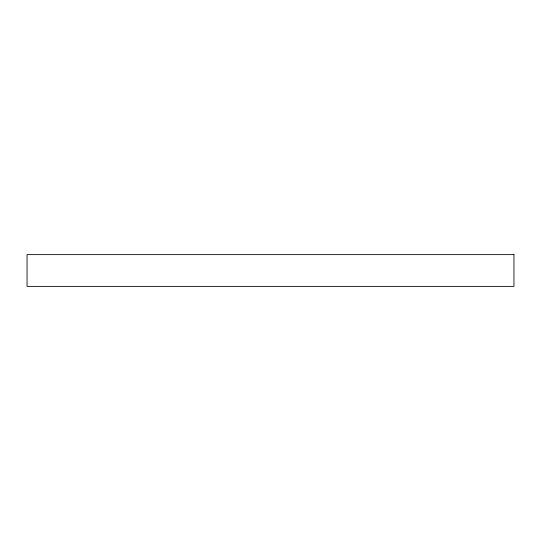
<?xml version="1.0" encoding="UTF-8"?>
<svg xmlns="http://www.w3.org/2000/svg" width="541" height="541" viewBox="0 0 541 541"><rect width="100%" height="100%" fill="white"/><g stroke="black" fill="none" stroke-linecap="round" stroke-linejoin="round"><path stroke-width="0.81" d="M513.95 254.622L27.05 254.622L27.05 286.378L513.95 286.378L513.95 254.622"/></g></svg>
